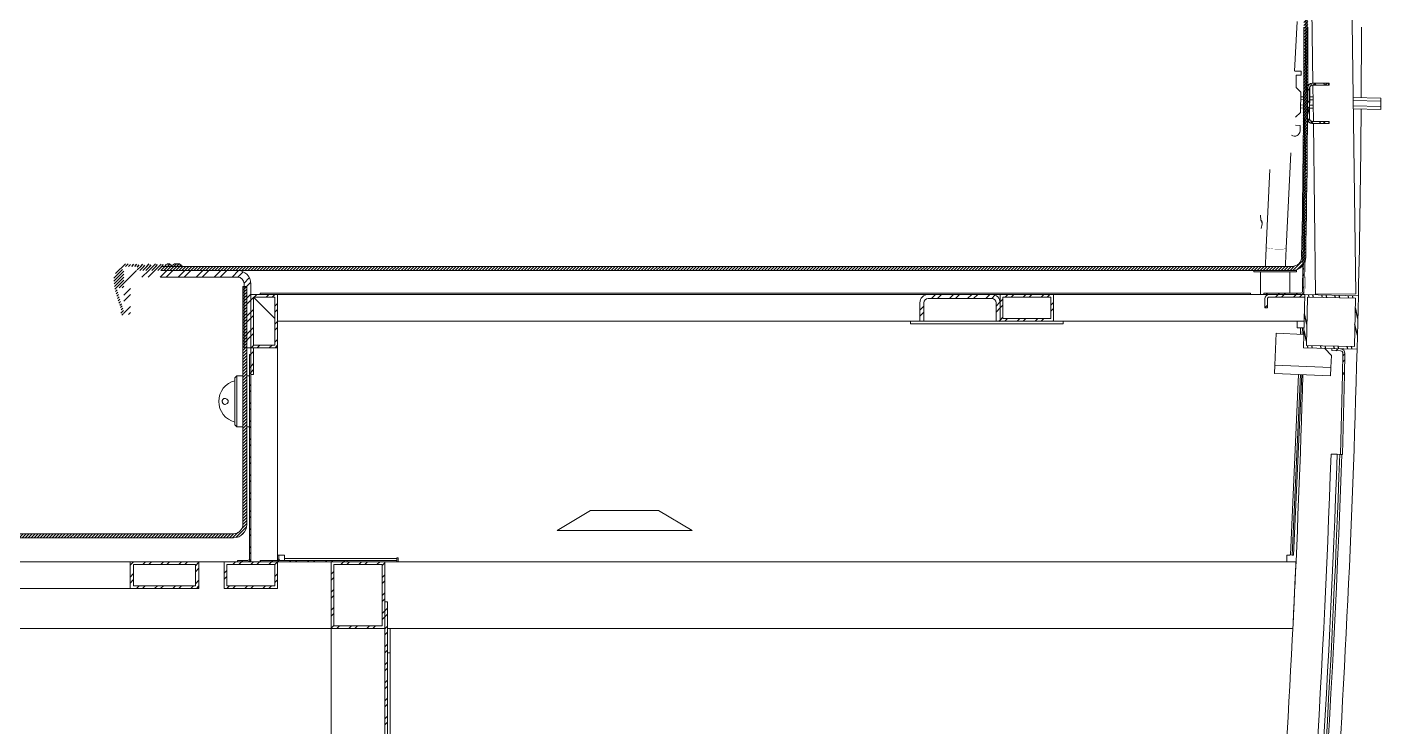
# Model space of a CAD drawing. Header units: millimetres. Extents: x -16985 to -606, y 2122 to 9380.
# Drawn here: x -1803 to -791, y 5275 to 5798 of the extents above; entities that cross this region are included whole.
import ezdxf

# ---------------------------------------------------------------- set-up
doc = ezdxf.new("R2010")
doc.units = ezdxf.units.MM
for name, pattern in [('K5LT32768', [0]), ('K5LT32769', [0]), ('K5LT_THIN', [0])]:
    doc.linetypes.add(name, pattern=pattern)
pattern_1 = [(45, (0, 0), (-6.735192, 6.735192), []), (45, (4.49, 0), (-6.735192, 6.735192), [])]
pattern_2 = [(103.31008, (0, 0), (-9.269143, -2.192854), []), (103.31008, (2.359, 3.821), (-9.269143, -2.192854), [])]
pattern_3 = [(45, (0, 0), (-1.122532, 1.122532), [])]

msp = doc.modelspace()

# ---------------------------------------------------------------- hatches: boundary and pattern name
h = msp.add_hatch()
h.set_pattern_fill('ANSI32_ISO', style=0, pattern_type=0)
h.set_pattern_definition(pattern_1)
h.paths.add_polyline_path([(-850.6, 5598.2), (-848.8, 5599), (-848.2, 5600.6), (-845.5, 5833.2), (-846.5, 5833.2), (-849.2, 5600.6), (-849.7, 5599.5), (-850.6, 5599.2), (-878.2, 5599.2), (-878.2, 5598.2)])
h = msp.add_hatch()
h.set_pattern_fill('ANSI31_ISO', style=0, pattern_type=0)
h.set_pattern_definition(pattern_3)
h.paths.add_polyline_path([(-1720.2, 5619.2), (-1720.2, 5616.2), (-856.9, 5616.2), (-853, 5617), (-849.8, 5619.2), (-847.6, 5622.6), (-846.9, 5626), (-845.4, 5746.1), (-845.3, 5798.2), (-845.3, 5821.7), (-848.3, 5821.7), (-848.3, 5798.2), (-849.1, 5678.1), (-849.9, 5626.1), (-850.8, 5622.8), (-853, 5620.4), (-856.1, 5619.2), (-856.9, 5619.2)])
h = msp.add_hatch()
h.set_pattern_fill('ANSI32_ISO', angle=58.3101, style=0, pattern_type=0)
h.set_pattern_definition(pattern_2)
h.paths.add_polyline_path([(-842.2, 5727.7), (-843.7, 5728.4), (-844.1, 5729.6), (-843.9, 5752.8), (-843.2, 5754.3), (-842, 5754.7), (-829.4, 5754.6), (-829.4, 5756.1), (-842, 5756.2), (-844.2, 5755.4), (-845.3, 5753.4), (-845.4, 5752.8), (-845.6, 5729.6), (-844.8, 5727.4), (-842.8, 5726.2), (-842.2, 5726.2), (-829.6, 5726.1), (-829.6, 5727.6)])
h = msp.add_hatch()
h.set_pattern_fill('ANSI32_ISO', style=0, pattern_type=0)
h.set_pattern_definition(pattern_1)
h.paths.add_polyline_path([(-842.1, 5726.1), (-829.5, 5726.1), (-829.5, 5727.6), (-842.1, 5727.6), (-843.6, 5728.3), (-844, 5729.5), (-844, 5752.7), (-843.3, 5754.2), (-842.1, 5754.6), (-829.5, 5754.6), (-829.5, 5756.1), (-842.1, 5756.1), (-844.3, 5755.3), (-845.5, 5753.3), (-845.5, 5752.7), (-845.5, 5729.5), (-844.8, 5727.3), (-842.8, 5726.1)])
h = msp.add_hatch()
h.set_pattern_fill('ANSI31_ISO', style=0, pattern_type=0)
h.set_pattern_definition(pattern_3)
h.paths.add_polyline_path([(-1701.7, 5621.2), (-1701.9, 5621.2), (-1703, 5620.7), (-1704.4, 5620.1), (-1705.6, 5620.7), (-1706.7, 5621.2), (-1706.9, 5621.2), (-1708, 5620.7), (-1709.4, 5620.1), (-1710.6, 5620.7), (-1711.7, 5621.2), (-1711.9, 5621.2), (-1713, 5620.7), (-1714.4, 5620.1), (-1715.6, 5620.7), (-1716.7, 5621.2), (-1716.9, 5621.2), (-1718, 5620.7), (-1719.4, 5620.1), (-1720.6, 5620.7), (-1721.7, 5621.2), (-1721.9, 5621.2), (-1723, 5620.7), (-1724.4, 5620.1), (-1725.4, 5620.5), (-1727.3, 5621.2), (-1729.5, 5621.2), (-1731.3, 5620.6), (-1734.9, 5617), (-1737.2, 5612.5), (-1737.8, 5610.2), (-1737.8, 5609), (-1737, 5602.1), (-1736.5, 5600.2), (-1732, 5585.7), (-1732.6, 5584), (-1731.7, 5582.5), (-1730.4, 5582.2), (-1730.4, 5585.7), (-1735.4, 5601.9), (-1735.2, 5602.7), (-1734.5, 5603.2), (-1734.4, 5603.2), (-1730.3, 5603.2), (-1730.3, 5616.2), (-1731.8, 5617), (-1731.8, 5618), (-1730.4, 5619.2), (-1686.8, 5619.2), (-1686.8, 5620.1), (-1688.1, 5620.7), (-1689.2, 5621.2), (-1691.9, 5621.2), (-1693, 5620.7), (-1694.4, 5620.1), (-1695.6, 5620.7), (-1696.7, 5621.2), (-1696.9, 5621.2), (-1698, 5620.7), (-1699.4, 5620.1), (-1700.6, 5620.7)])
h = msp.add_hatch()
h.set_pattern_fill('ANSI32_ISO', style=0, pattern_type=0)
h.set_pattern_definition(pattern_1)
h.paths.add_polyline_path([(-1730.3, 5606.1), (-1730.3, 5583.2), (-1725.3, 5583.2), (-1725.3, 5606.1), (-1724.5, 5608.8), (-1722.4, 5610.7), (-1720.2, 5611.2), (-1645.4, 5611.2), (-1642.7, 5610.4), (-1640.8, 5608.3), (-1640.3, 5606.1), (-1640.3, 5558.2), (-1635.3, 5558.2), (-1635.3, 5606.1), (-1636.1, 5610), (-1638.3, 5613.3), (-1641.7, 5615.5), (-1645.4, 5616.2), (-1720.2, 5616.2), (-1724.1, 5615.4), (-1727.4, 5613.1), (-1729.6, 5609.8)])
h = msp.add_hatch()
h.set_pattern_fill('ANSI31_ISO', style=0, pattern_type=0)
h.set_pattern_definition(pattern_3)
h.paths.add_polyline_path([(-1638.3, 5604.2), (-1641.3, 5604.2), (-1641.3, 5426.2), (-1642.1, 5423), (-1644.3, 5420.5), (-1647.4, 5419.2), (-1648.3, 5419.2), (-2357.3, 5419.2), (-2357.3, 5416.2), (-1648.3, 5416.2), (-1644.4, 5417), (-1641.1, 5419.2), (-1639, 5422.6), (-1638.3, 5426.2)])
h = msp.add_hatch()
h.set_pattern_fill('ANSI32_ISO', style=0, pattern_type=0)
h.set_pattern_definition(pattern_1)
h.paths.add_polyline_path([(-1615.3, 5558.2), (-1615.3, 5598.2), (-1635.3, 5598.2), (-1635.3, 5558.2)])
h.paths.add_polyline_path([(-1633.3, 5596.2), (-1617.3, 5596.2), (-1617.3, 5560.2), (-1633.3, 5560.2)])
h = msp.add_hatch()
h.set_pattern_fill('ANSI32_ISO', style=0, pattern_type=0)
h.set_pattern_definition(pattern_1)
h.paths.add_polyline_path([(-1132.3, 5578.2), (-1132.3, 5591.9), (-1131.5, 5594), (-1129.6, 5595.1), (-1129, 5595.2), (-1081.6, 5595.2), (-1079.5, 5594.4), (-1078.3, 5592.4), (-1078.3, 5591.9), (-1078.3, 5578.2), (-1075.3, 5578.2), (-1075.3, 5591.9), (-1076.1, 5594.9), (-1078.2, 5597.2), (-1081.2, 5598.2), (-1081.6, 5598.2), (-1129, 5598.2), (-1132, 5597.4), (-1134.3, 5595.2), (-1135.3, 5592.2), (-1135.3, 5591.9), (-1135.3, 5578.2)])
h = msp.add_hatch()
h.set_pattern_fill('ANSI32_ISO', style=0, pattern_type=0)
h.set_pattern_definition(pattern_1)
h.paths.add_polyline_path([(-1035.3, 5598.2), (-1075.3, 5598.2), (-1075.3, 5578.2), (-1035.3, 5578.2)])
h.paths.add_polyline_path([(-1073.3, 5580.2), (-1073.3, 5596.2), (-1037.3, 5596.2), (-1037.3, 5580.2)])
h = msp.add_hatch()
h.set_pattern_fill('ANSI32_ISO', style=0, pattern_type=0)
h.set_pattern_definition(pattern_1)
h.paths.add_polyline_path([(-847.5, 5596.2), (-847.5, 5598.2), (-874.1, 5598.2), (-876.3, 5597.4), (-877.5, 5595.4), (-877.5, 5594.8), (-877.5, 5588.2), (-875.5, 5588.2), (-875.5, 5594.8), (-875, 5595.9), (-874.1, 5596.2)])
h = msp.add_hatch()
h.set_pattern_fill('ANSI32_ISO', angle=58.3101, style=0, pattern_type=0)
h.set_pattern_definition(pattern_2)
h.paths.add_polyline_path([(-808.5, 5557.2), (-807.5, 5597.2), (-847.5, 5598.2), (-848.5, 5558.2)])
h.paths.add_polyline_path([(-845.6, 5596.1), (-809.6, 5595.3), (-810.5, 5559.3), (-846.4, 5560.1)])
h = msp.add_hatch()
h.set_pattern_fill('ANSI32_ISO', style=0, pattern_type=0)
h.set_pattern_definition(pattern_1)
h.paths.add_polyline_path([(-1633.3, 5538.2), (-1633.3, 5558.2), (-1635.3, 5558.2), (-1635.3, 5538.2)])
h = msp.add_hatch()
h.set_pattern_fill('ANSI32_ISO', style=0, pattern_type=0)
h.set_pattern_definition(pattern_1)
h.paths.add_polyline_path([(-819.5, 5538.5), (-818, 5538.4), (-817.6, 5554), (-818.3, 5556.2), (-820.3, 5557.4), (-820.9, 5557.5), (-827.5, 5557.7), (-827.5, 5556.2), (-820.9, 5556), (-819.5, 5555.3), (-819.1, 5554.1)])
h = msp.add_hatch()
h.set_pattern_fill('ANSI32_ISO', style=0, pattern_type=0)
h.set_pattern_definition(pattern_1)
h.paths.add_polyline_path([(-1635.3, 5553.2), (-1636.3, 5553.2), (-1636.3, 5400.6), (-1636.8, 5399.5), (-1637.7, 5399.2), (-1645.3, 5399.2), (-1645.3, 5398.2), (-1637.7, 5398.2), (-1635.9, 5399), (-1635.3, 5400.6)])
h = msp.add_hatch()
h.set_pattern_fill('ANSI32_ISO', style=0, pattern_type=0)
h.set_pattern_definition(pattern_1)
h.paths.add_polyline_path([(-1725.6, 5378.2), (-1674.1, 5378.2), (-1674.1, 5398.2), (-1725.6, 5398.2)])
h.paths.add_polyline_path([(-1676.7, 5396.2), (-1676.7, 5380.2), (-1723, 5380.2), (-1723, 5396.2)])
h = msp.add_hatch()
h.set_pattern_fill('ANSI32_ISO', style=0, pattern_type=0)
h.set_pattern_definition(pattern_1)
h.paths.add_polyline_path([(-1615.3, 5398.2), (-1655.3, 5398.2), (-1655.3, 5378.2), (-1615.3, 5378.2)])
h.paths.add_polyline_path([(-1653.3, 5380.2), (-1653.3, 5396.2), (-1617.3, 5396.2), (-1617.3, 5380.2)])
h = msp.add_hatch()
h.set_pattern_fill('ANSI32_ISO', style=0, pattern_type=0)
h.set_pattern_definition(pattern_1)
h.paths.add_polyline_path([(-1628.3, 5398.2), (-1563.3, 5398.2), (-1563.3, 5399.2), (-1628.3, 5399.2)])
h = msp.add_hatch()
h.set_pattern_fill('ANSI32_ISO', style=0, pattern_type=0)
h.set_pattern_definition(pattern_1)
h.paths.add_polyline_path([(-1535.3, 5398.2), (-1575.3, 5398.2), (-1575.3, 5348.2), (-1535.3, 5348.2)])
h.paths.add_polyline_path([(-1573.3, 5350.2), (-1573.3, 5396.2), (-1537.3, 5396.2), (-1537.3, 5350.2)])
h = msp.add_hatch()
h.set_pattern_fill('ANSI32_ISO', style=0, pattern_type=0)
h.set_pattern_definition(pattern_1)
h.paths.add_polyline_path([(-1535.3, 5218.2), (-1533.3, 5218.2), (-1533.3, 5368.2), (-1535.3, 5368.2)])

# ---------------------------------------------------------------- linework, layer by layer
at = {"color": 7, "linetype": 'K5LT_THIN', "lineweight": 18}
for p, q in [((-815.2, 6024.7), (-809.5, 5598.7)), ((-849.2, 5600.6), (-846.5, 5833.2)), ((-845.5, 5833.2), (-848.2, 5600.6)), ((-842.4, 5811.2), (-841.6, 5756.2)), ((-855.2, 5765.3), (-853.4, 5802.3)), ((-854.9, 5765.3), (-850.4, 5765.2)), ((-854.1, 5753.1), (-854, 5762.2)), ((-854, 5762.2), (-850.4, 5762.2)), ((-850.4, 5762.2), (-850.4, 5765.2)), ((-850.6, 5749.5), (-854.1, 5753.1)), ((-850.9, 5734.2), (-850.6, 5749.5)), ((-845.6, 5729.6), (-845.4, 5752.8)), ((-845.5, 5729.5), (-845.5, 5752.7)), ((-844.1, 5729.6), (-843.9, 5752.8)), ((-844, 5729.5), (-844, 5752.7)), ((-842.1, 5756.1), (-829.5, 5756.1)), ((-842.1, 5754.6), (-829.5, 5754.6)), ((-842, 5756.2), (-829.4, 5756.1)), ((-842, 5754.7), (-829.4, 5754.6)), ((-841.6, 5754.6), (-841.2, 5727.7)), ((-829.5, 5754.6), (-829.5, 5756.1)), ((-829.4, 5756.1), (-829.4, 5754.6)), ((-850.8, 5739.9), (-848.5, 5739.8)), ((-850.8, 5737.7), (-848.5, 5737.6)), ((-848.4, 5746), (-850.7, 5746.1)), ((-848.5, 5743.8), (-850.7, 5743.9)), ((-841.5, 5745.9), (-844, 5746)), ((-841.5, 5743.7), (-844, 5743.7)), ((-844, 5739.7), (-841.4, 5739.7)), ((-844, 5737.5), (-841.4, 5737.5)), ((-790.7, 5745), (-811.5, 5745.4)), ((-790.7, 5742.8), (-811.5, 5743.2)), ((-811.4, 5739.2), (-790.8, 5738.8)), ((-790.7, 5742.8), (-790.8, 5738.8)), ((-790.8, 5738.8), (-790.8, 5736.6)), ((-790.7, 5745), (-790.7, 5742.8)), ((-854.5, 5730.8), (-850.9, 5734.2)), ((-829.6, 5727.6), (-842.2, 5727.7)), ((-829.5, 5727.6), (-842.1, 5727.6)), ((-829.6, 5727.6), (-829.6, 5726.1)), ((-829.5, 5726.1), (-829.5, 5727.6)), ((-811.4, 5737), (-790.8, 5736.6)), ((-851.1, 5724.6), (-854.6, 5724.7)), ((-851.1, 5720.5), (-851.1, 5724.6)), ((-829.6, 5726.1), (-842.2, 5726.2)), ((-829.5, 5726.1), (-842.1, 5726.1)), ((-841.2, 5726.1), (-839.5, 5598.3)), ((-861.5, 5632.8), (-858.1, 5704.1)), ((-873.7, 5691.7), (-876.5, 5633.5)), ((-880.6, 5657.5), (-880.4, 5653.8)), ((-880.2, 5647.5), (-879.4, 5651)), ((-1686.8, 5619.2), (-1702.7, 5619.2)), ((-1702.7, 5619.2), (-856.9, 5619.2)), ((-856.9, 5616.2), (-1702.7, 5616.2)), ((-1645.4, 5616.2), (-1702.7, 5616.2)), ((-1696.9, 5621.2), (-1696.7, 5621.2)), ((-1691.9, 5621.2), (-1689.2, 5621.2)), ((-1686.8, 5620.1), (-1686.8, 5619.2)), ((-885.7, 5616.2), (-885.7, 5615.2)), ((-853.7, 5616.2), (-853.7, 5616.7)), ((-853.7, 5615.2), (-853.7, 5616.2)), ((-1645.4, 5611.2), (-1702.7, 5611.2)), ((-1640.3, 5558.2), (-1640.3, 5606.1)), ((-1635.3, 5558.2), (-1635.3, 5606.1)), ((-885.7, 5615.2), (-853.7, 5615.2)), ((-880.7, 5615.2), (-880.7, 5598.2)), ((-858.7, 5599.2), (-858.7, 5615.2)), ((-1638.3, 5604.2), (-1641.3, 5604.2)), ((-1641.3, 5604.2), (-1641.3, 5426.2)), ((-1638.3, 5426.2), (-1638.3, 5604.2)), ((-1615.3, 5598.2), (-1635.3, 5598.2)), ((-1635.3, 5598.2), (-1635.3, 5558.2)), ((-1633.3, 5596.2), (-1633.3, 5560.2)), ((-1617.3, 5596.2), (-1633.3, 5596.2)), ((-1617.3, 5580.2), (-1633.3, 5596.2)), ((-1628.3, 5598.2), (-1628.3, 5599.2)), ((-1628.3, 5599.2), (-888.3, 5599.2)), ((-1617.3, 5560.2), (-1617.3, 5596.2)), ((-1615.3, 5558.2), (-1615.3, 5598.2)), ((-1129, 5598.2), (-1615.3, 5598.2)), ((-1129, 5598.2), (-1081.6, 5598.2)), ((-1075.3, 5598.2), (-1081.6, 5598.2)), ((-1075.3, 5598.2), (-1075.3, 5578.2)), ((-1035.3, 5598.2), (-1075.3, 5598.2)), ((-1073.3, 5596.2), (-1073.3, 5580.2)), ((-1037.3, 5596.2), (-1073.3, 5596.2)), ((-1037.3, 5580.2), (-1037.3, 5596.2)), ((-1035.3, 5578.2), (-1035.3, 5598.2)), ((-878.2, 5598.2), (-1035.3, 5598.2)), ((-888.3, 5598.2), (-888.3, 5599.2)), ((-878.2, 5598.2), (-878.2, 5599.2)), ((-878.2, 5599.2), (-850.6, 5599.2)), ((-850.6, 5598.2), (-878.2, 5598.2)), ((-874.1, 5598.2), (-847.5, 5598.2)), ((-874.1, 5596.2), (-847.5, 5596.2)), ((-847.5, 5598.2), (-848.5, 5558.2)), ((-847.5, 5598.2), (-847.5, 5596.2)), ((-807.5, 5597.2), (-847.5, 5598.2)), ((-845.6, 5596.1), (-846.4, 5560.1)), ((-809.6, 5595.3), (-845.6, 5596.1)), ((-839.5, 5598.3), (-809.5, 5598.7)), ((-808.5, 5557.2), (-807.5, 5597.2)), ((-1135.3, 5578.2), (-1135.3, 5591.9)), ((-1132.3, 5578.2), (-1132.3, 5591.9)), ((-1129, 5595.2), (-1081.6, 5595.2)), ((-1078.3, 5591.9), (-1078.3, 5578.2)), ((-1075.3, 5591.9), (-1075.3, 5578.2)), ((-877.5, 5594.8), (-877.5, 5588.2)), ((-877.5, 5588.2), (-875.5, 5588.2)), ((-875.5, 5594.8), (-875.5, 5588.2)), ((-810.5, 5559.3), (-809.6, 5595.3)), ((-1135.3, 5578.2), (-1615.3, 5578.2)), ((-1142.3, 5576.2), (-1142.3, 5578.2)), ((-1028.3, 5576.2), (-1142.3, 5576.2)), ((-1132.3, 5578.2), (-1135.3, 5578.2)), ((-1078.3, 5578.2), (-1132.3, 5578.2)), ((-1075.3, 5578.2), (-1078.3, 5578.2)), ((-1075.3, 5578.2), (-1035.3, 5578.2)), ((-1073.3, 5580.2), (-1037.3, 5580.2)), ((-848, 5578.2), (-1035.3, 5578.2)), ((-1028.3, 5578.2), (-1028.3, 5576.2)), ((-853.3, 5573.2), (-853.3, 5578.2)), ((-869.1, 5569.1), (-870, 5545.4)), ((-848.2, 5568.2), (-869.1, 5569.1)), ((-850.7, 5573.2), (-853.3, 5573.2)), ((-849.5, 5568.3), (-849.3, 5573.2)), ((-848.3, 5573.2), (-849.3, 5573.2)), ((-848.5, 5568.2), (-848.3, 5573.2)), ((-1640.3, 5558.2), (-1635.3, 5558.2)), ((-1635.3, 5558.2), (-1635.3, 5538.2)), ((-1635.3, 5558.2), (-1633.3, 5558.2)), ((-1635.3, 5558.2), (-1615.3, 5558.2)), ((-1633.3, 5560.2), (-1617.3, 5560.2)), ((-1633.3, 5558.2), (-1633.3, 5538.2)), ((-1615.3, 5558.2), (-1615.3, 5399.2)), ((-848.5, 5558.2), (-808.5, 5557.2)), ((-846.4, 5560.1), (-810.5, 5559.3)), ((-832.5, 5557.8), (-827.7, 5552.6)), ((-820.9, 5557.5), (-827.5, 5557.7)), ((-827.5, 5557.7), (-827.5, 5556.2)), ((-820.9, 5556), (-827.5, 5556.2)), ((-1636.3, 5553.2), (-1635.3, 5553.2)), ((-1636.3, 5553.2), (-1636.3, 5400.6)), ((-1635.3, 5553.2), (-1635.3, 5400.6)), ((-870, 5545.4), (-870.3, 5539.1)), ((-828.1, 5543.6), (-870, 5545.4)), ((-827.7, 5552.6), (-828.1, 5543.6)), ((-819.1, 5554.1), (-819.5, 5538.5)), ((-817.6, 5554), (-818, 5538.4)), ((-1647.3, 5535.7), (-1645.8, 5537.2)), ((-1647.3, 5500.7), (-1647.3, 5535.7)), ((-1645.8, 5537.2), (-1645.8, 5499.2)), ((-1645.8, 5537.2), (-1641.3, 5537.2)), ((-1638.3, 5537.2), (-1636.3, 5537.2)), ((-1633.3, 5538.2), (-1635.3, 5538.2)), ((-828.3, 5537.3), (-870.3, 5539.1)), ((-857, 5403.2), (-850.9, 5538.3)), ((-856, 5403.2), (-849.9, 5538.2)), ((-828.1, 5543.6), (-828.3, 5537.3)), ((-819.5, 5538.5), (-820.9, 5478.5)), ((-818, 5538.4), (-819.5, 5538.5)), ((-818, 5538.4), (-819.4, 5478.5)), ((-1647.3, 5500.7), (-1645.8, 5499.2)), ((-1645.8, 5499.2), (-1641.3, 5499.2)), ((-1638.3, 5499.2), (-1636.3, 5499.2)), ((-823.3, 5478.6), (-827.9, 5478.8)), ((-821.4, 5478.5), (-823.3, 5478.6)), ((-819.9, 5478.5), (-821.4, 5478.5)), ((-820.9, 5478.5), (-819.4, 5478.5)), ((-1406.4, 5421.5), (-1381.4, 5436.5)), ((-1330.6, 5436.5), (-1381.4, 5436.5)), ((-1330.6, 5436.5), (-1305.6, 5421.5)), ((-2357.3, 5419.2), (-1648.3, 5419.2)), ((-2357.3, 5416.2), (-1648.3, 5416.2)), ((-1305.6, 5421.5), (-1406.4, 5421.5)), ((-2275.3, 5398.2), (-1725.6, 5398.2)), ((-1725.6, 5378.2), (-1725.6, 5398.2)), ((-1674.1, 5398.2), (-1725.6, 5398.2)), ((-1723, 5380.2), (-1723, 5396.2)), ((-1676.7, 5396.2), (-1723, 5396.2)), ((-1676.7, 5396.2), (-1676.7, 5380.2)), ((-1674.1, 5398.2), (-1674.1, 5378.2)), ((-1674.1, 5398.2), (-1655.3, 5398.2)), ((-1655.3, 5398.2), (-1655.3, 5378.2)), ((-1615.3, 5398.2), (-1655.3, 5398.2)), ((-1617.3, 5396.2), (-1653.3, 5396.2)), ((-1653.3, 5396.2), (-1653.3, 5380.2)), ((-1645.3, 5399.2), (-1637.7, 5399.2)), ((-1645.3, 5399.2), (-1645.3, 5398.2)), ((-1645.3, 5398.2), (-1637.7, 5398.2)), ((-1635.3, 5400.6), (-1635.3, 5398.2)), ((-1628.3, 5398.2), (-1628.3, 5399.2)), ((-1563.3, 5399.2), (-1628.3, 5399.2)), ((-1563.3, 5398.2), (-1628.3, 5398.2)), ((-1617.3, 5380.2), (-1617.3, 5396.2)), ((-1615.3, 5403.2), (-1610.3, 5403.2)), ((-1614.3, 5400.2), (-1615.3, 5400.2)), ((-1615.3, 5378.2), (-1615.3, 5398.2)), ((-1614.3, 5400.2), (-1614.3, 5403.2)), ((-1610.3, 5403.2), (-1610.3, 5400.6)), ((-1610.3, 5399.2), (-1610.3, 5400.6)), ((-1610.3, 5400.6), (-1526.3, 5400.6)), ((-1575.3, 5398.2), (-1575.3, 5348.2)), ((-1535.3, 5398.2), (-1575.3, 5398.2)), ((-1537.3, 5396.2), (-1573.3, 5396.2)), ((-1573.3, 5396.2), (-1573.3, 5350.2)), ((-1563.3, 5399.2), (-1563.3, 5398.2)), ((-1563.3, 5399.2), (-1526.3, 5399.2)), ((-1537.3, 5350.2), (-1537.3, 5396.2)), ((-1535.3, 5348.2), (-1535.3, 5398.2)), ((-1535.3, 5398.2), (-854.2, 5398.2)), ((-1526.3, 5401.2), (-1525.3, 5401.2)), ((-1526.3, 5400.6), (-1526.3, 5401.2)), ((-1526.3, 5400.6), (-1526.3, 5399.2)), ((-1526.3, 5398.2), (-1526.3, 5399.2)), ((-1525.3, 5401.2), (-1525.3, 5398.2)), ((-861, 5403.2), (-858.9, 5403.2)), ((-861, 5398.2), (-861, 5403.2)), ((-858.9, 5403.3), (-858.4, 5403.3)), ((-858.9, 5403.2), (-858.9, 5403.3)), ((-857, 5403.2), (-858.4, 5403.3)), ((-856, 5403.2), (-857, 5403.2)), ((-2275.3, 5378.2), (-1725.6, 5378.2)), ((-1674.1, 5378.2), (-1725.6, 5378.2)), ((-1676.7, 5380.2), (-1723, 5380.2)), ((-1655.3, 5378.2), (-1615.3, 5378.2)), ((-1653.3, 5380.2), (-1617.3, 5380.2)), ((-1535.3, 5218.2), (-1535.3, 5368.2)), ((-1533.3, 5368.2), (-1535.3, 5368.2)), ((-1533.3, 5218.2), (-1533.3, 5368.2)), ((-2315.3, 5348.2), (-1575.3, 5348.2)), ((-1575.3, 5348.2), (-1535.3, 5348.2)), ((-1575.3, 5348.2), (-1575.3, 5238.2)), ((-1573.3, 5350.2), (-1537.3, 5350.2)), ((-1533.3, 5348.2), (-856.5, 5348.2)), ((-1531.3, 5348.2), (-1531.3, 5330.2)), ((-1531.3, 5330.2), (-1533.3, 5330.2)), ((-1531.3, 5330.2), (-1531.3, 5256.2))]:
    msp.add_line(p, q, dxfattribs=at)
at = {"color": 8, "linetype": 'K5LT32768', "lineweight": 15, "true_color": 0x808080}
for p, q in [((-879.4, 5651.3), (-879.7, 5651.9)), ((-856.9, 5616.2), (-853.7, 5616.2)), ((-850.9, 5568.3), (-850.7, 5573.2)), ((-858.4, 5403.3), (-852.3, 5538.3))]:
    msp.add_line(p, q, dxfattribs=at)
at = {"color": 8, "linetype": 'K5LT32769', "true_color": 0x808080, "const_width": 0.18}
msp.add_lwpolyline([(-876.5, 5633.5), (-876.3, 5633.3), (-875.8, 5633), (-875, 5632.8), (-873.9, 5632.5), (-872.6, 5632.3), (-871.1, 5632.2), (-869.5, 5632.1), (-867.8, 5632), (-866.3, 5632), (-864.8, 5632), (-863.6, 5632.1), (-862.6, 5632.3), (-861.9, 5632.5), (-861.5, 5632.7), (-861.5, 5632.8)], dxfattribs=at)
at = {"color": 7, "linetype": 'K5LT_THIN', "const_width": 0.18}
msp.add_lwpolyline([(-847.5, 5598.2), (-847, 5623.2), (-846.9, 5626)], dxfattribs=at)
at = {"color": 7, "linetype": 'K5LT_THIN', "lineweight": 18}
for centre, radius, start, end in [((-9855.3, 5798.2), 9007, 358.90495, 0), ((-9855.3, 5798.2), 9010, 358.90495, 0), ((-9855.3, 5798.2), 9050, 359.66511, 0), ((-842.1, 5752.7), 3.4, 90, 180), ((-842, 5752.8), 3.4, 89.6375, 179.6375), ((-842.1, 5752.7), 1.9, 90, 180), ((-842, 5752.8), 1.9, 89.6375, 179.6375), ((-842.2, 5729.6), 3.4, 179.6375, 269.6375), ((-842.1, 5729.5), 3.4, 180, 270), ((-842.2, 5729.6), 1.9, 179.6375, 269.6375), ((-842.1, 5729.5), 1.9, 180, 270), ((-9855.3, 5798.2), 9050, 358.72751, 359.61177), ((-855.2, 5720.6), 4.06, 235.4959, 359), ((-879.2, 5653.9), 1.19, 182.8809, 231.0847), ((-881, 5651.7), 1.66, 354.3932, 51.2036), ((-856.9, 5626.2), 7, 270, 358.9049), ((-1696.9, 5619.7), 1.5, 90, 138.4753), ((-1696.7, 5619.7), 1.5, 41.5247, 90), ((-1694.3, 5621.8), 1.75, 221.5247, 318.4753), ((-1691.9, 5619.7), 1.5, 90, 138.4753), ((-1689.2, 5619.7), 1.5, 41.5247, 90), ((-1686.8, 5621.8), 1.75, 221.5247, 270), ((-1645.4, 5606.1), 10.1, 0, 90), ((-856.9, 5626.2), 10, 270, 358.9049), ((-1645.4, 5606.1), 5.1, 0, 90), ((-1129, 5591.9), 6.3, 90, 180), ((-1081.6, 5591.9), 6.3, 0, 90), ((-874.1, 5594.8), 3.4, 90, 180), ((-874.1, 5594.8), 1.4, 90, 180), ((-850.6, 5600.6), 1.4, 270, 359.35), ((-850.6, 5600.6), 2.4, 270, 359.35), ((-1129, 5591.9), 3.3, 90, 180), ((-1081.6, 5591.9), 3.3, 0, 90), ((-9855.3, 5798.2), 9050, 353.40115, 358.47427), ((-821, 5554.1), 3.4, 358.6009, 88.6009), ((-821, 5554.1), 1.9, 358.6009, 88.6009), ((-9855.3, 5798.2), 9010, 353.60219, 358.34651), ((-1643.3, 5518.2), 16, 104.4775, 255.5225), ((-9855.3, 5798.2), 9041, 353.94291, 357.97348), ((-9855.3, 5798.2), 9033, 354.66963, 357.97348), ((-9855.3, 5798.2), 9037.6, 354.6695, 357.97348), ((-9855.3, 5798.2), 9039.5, 354.60254, 357.97348), ((-1648.3, 5426.2), 7, 270, 0), ((-1648.3, 5426.2), 10, 270, 0), ((-1637.7, 5400.6), 1.4, 270, 0), ((-1637.7, 5400.6), 2.4, 270, 0), ((-1613.3, 5400.2), 2, 180, 210), ((-1613.3, 5400.2), 1, 180, 270), ((-9855.3, 5798.2), 9010, 357.1372, 357.45551)]:
    msp.add_arc(centre, radius, start, end, dxfattribs=at)
for points, knots in [([(-880.4, 5653.8), (-880.4, 5653.8), (-880.4, 5653.8), (-880.4, 5653.8), (-880.4, 5653.8)], [0, 0, 0, 0, 0.762204, 1, 1, 1, 1]), ([(-880, 5652.9), (-880, 5653.2), (-880, 5653.5), (-880.4, 5653.7), (-880.4, 5653.8)], [0, 0, 0, 0, 0.939175, 1, 1, 1, 1]), ([(-879.6, 5652.5), (-879.6, 5652.7), (-879.7, 5653), (-880, 5653.3), (-880.2, 5653.5)], [0, 0, 0, 0, 0.451257, 1, 1, 1, 1]), ([(-879.4, 5651), (-879.4, 5651.1), (-879.3, 5651.3), (-879.4, 5651.6), (-879.4, 5651.8)], [0, 0, 0, 0, 0.404557, 1, 1, 1, 1]), ([(-876.5, 5633.5), (-876.5, 5632.2), (-876.7, 5628.1), (-876.9, 5623.3), (-877.1, 5619.9), (-877.1, 5619.2)], [0, 0, 0, 0, 0.290927, 0.8438, 1, 1, 1, 1]), ([(-862.1, 5619.2), (-862, 5621), (-861.8, 5625.6), (-861.6, 5630.1), (-861.5, 5632.8)], [0, 0, 0, 0, 0.40532, 1, 1, 1, 1]), ([(-1655.5, 5516.1), (-1655.7, 5516.3), (-1656.1, 5516.5), (-1656.5, 5517.2), (-1656.7, 5517.8), (-1656.7, 5518.5), (-1656.6, 5519.1), (-1656.3, 5519.7), (-1655.8, 5520.2), (-1655.1, 5520.5), (-1654.2, 5520.4), (-1653.3, 5520.1), (-1652.7, 5519.5), (-1652.4, 5518.9), (-1652.2, 5518.4), (-1652.3, 5517.9), (-1652.4, 5517.3), (-1652.8, 5516.7), (-1653.5, 5516.2), (-1654.5, 5515.8), (-1655.1, 5516), (-1655.5, 5516.1)], [0, 0, 0, 0, 0.067126, 0.111006, 0.155191, 0.192765, 0.227232, 0.263861, 0.316798, 0.386079, 0.456801, 0.541551, 0.59402, 0.632489, 0.662839, 0.693306, 0.721643, 0.764154, 0.827069, 0.911198, 1, 1, 1, 1])]:
    msp.add_open_spline(points, degree=3, knots=knots, dxfattribs=at)
msp.add_open_spline([(-850.7, 5573.2), (-850.5, 5573.2), (-850.1, 5573.2), (-849.7, 5573.2), (-849.4, 5573.2), (-849.3, 5573.2), (-849.3, 5573.2)], degree=3, dxfattribs=at)

doc.saveas('drawing.dxf')
